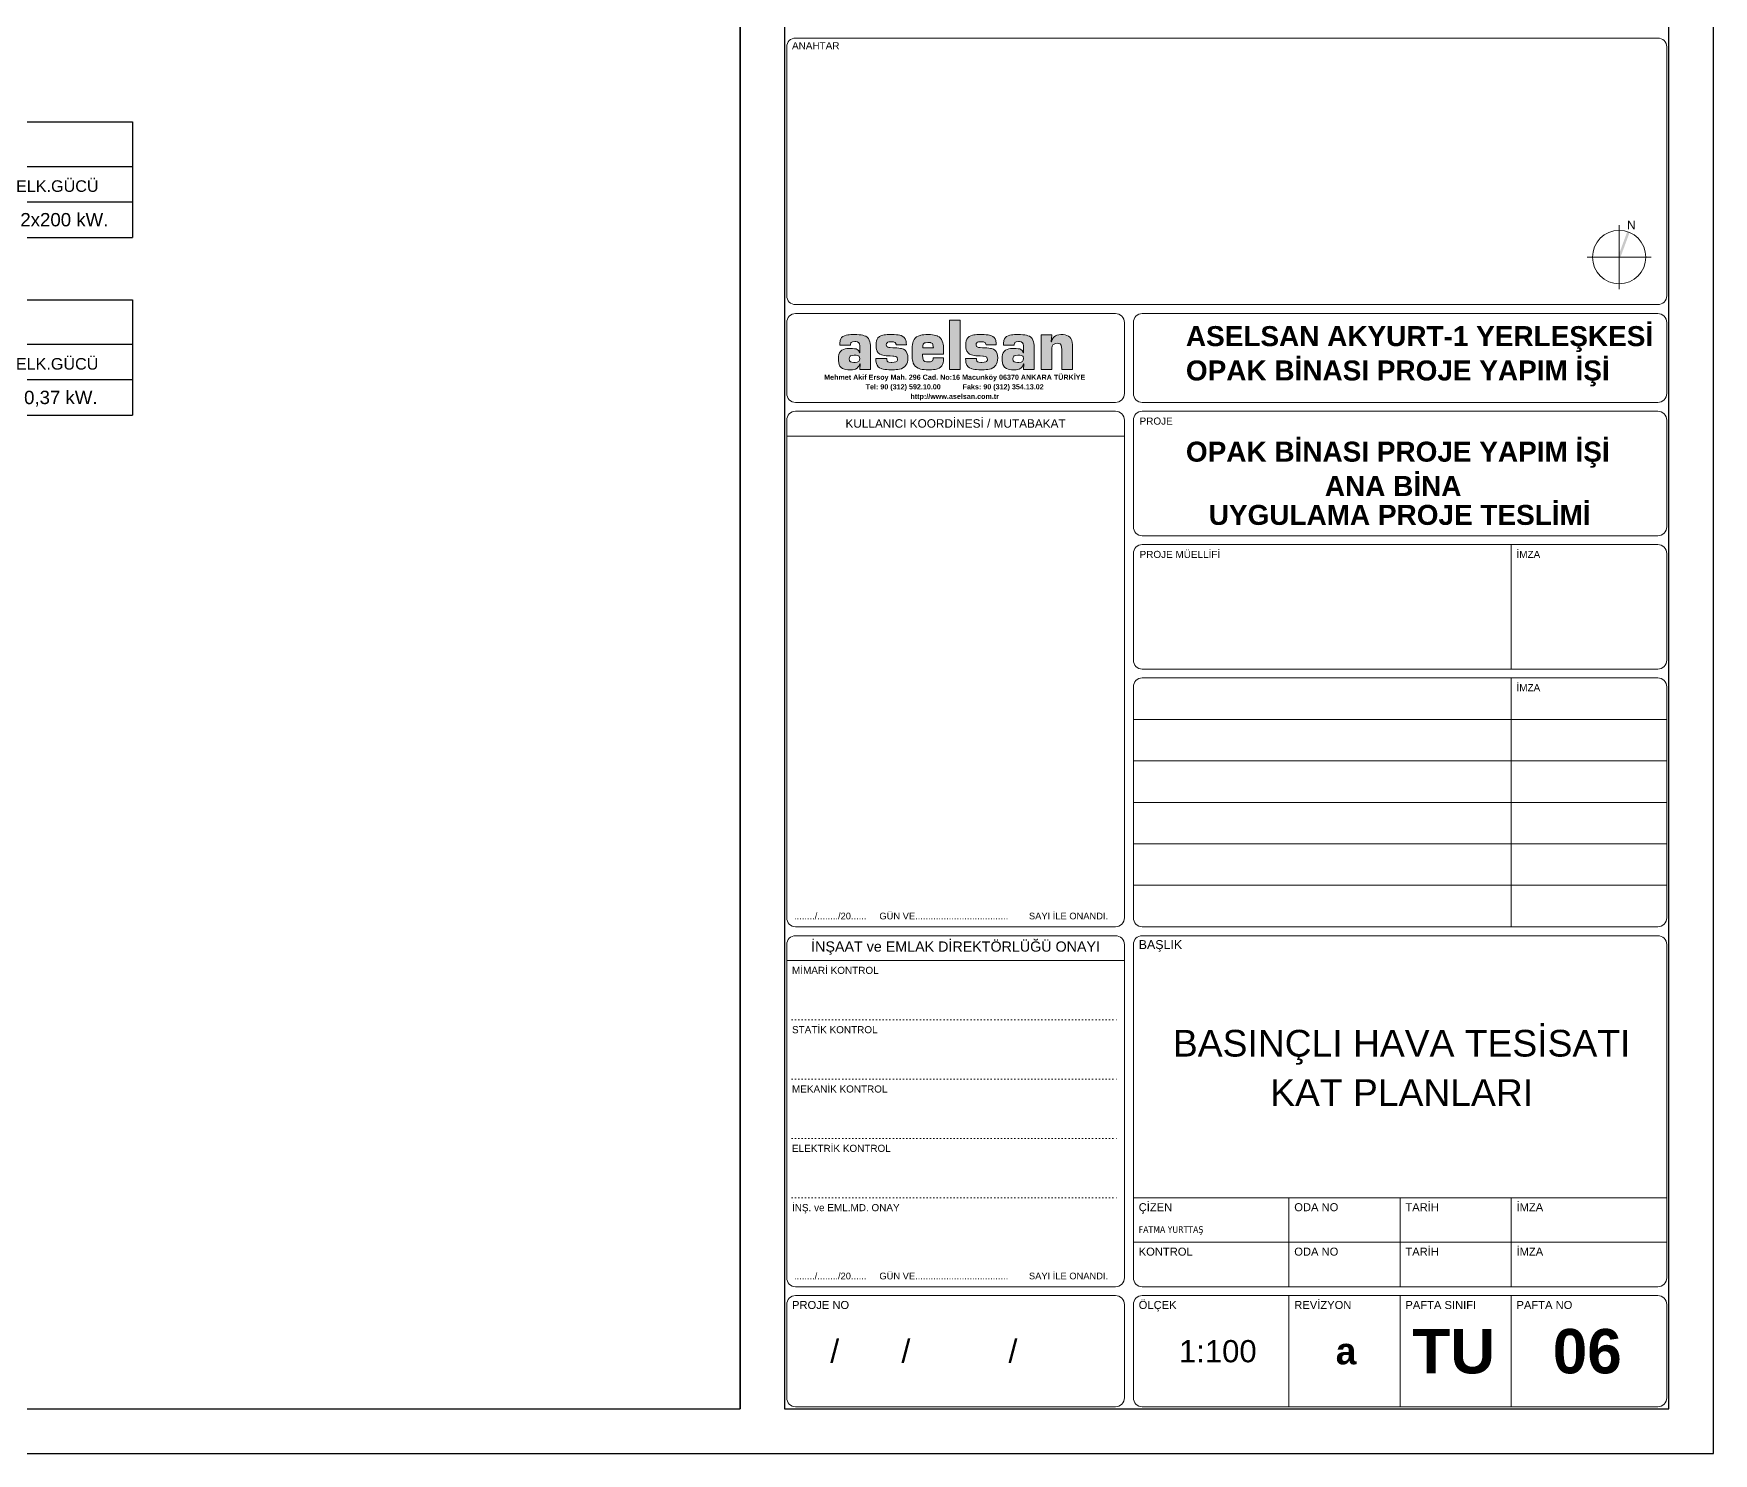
# Model space of a CAD drawing. Header units: centimetres. Extents: x 392964 to 515689, y 49661 to 58661.
# Drawn here: x 511909 to 515689, y 49661 to 52856 of the extents above; entities that cross this region are included whole.
import ezdxf
from ezdxf.enums import TextEntityAlignment as Align

# ---------------------------------------------------------------- set-up
doc = ezdxf.new("R2010")
doc.units = ezdxf.units.CM
doc.linetypes.add('DOT', pattern=[0.25, 0, -0.25])
doc.layers.get('0').update_dxf_attribs({"lineweight": 9})
for name, color, linetype, lineweight in [('0-KRCN-IST-03CIHAZ', 120, 'Continuous', 30), ('0-KRCN-IST-YAZI', 81, 'Continuous', 30), ('0-KRCN-Z-ANTET', 71, 'Continuous', 30)]:
    doc.layers.add(name, color=color, linetype=linetype, lineweight=lineweight)
doc.styles.add('Ince', font='arial.ttf')
doc.styles.add('Kalin02', font='arialbd.ttf')
doc.styles.add('logo', font='verdana.ttf')
doc.styles.add('Normal', font='arial.ttf')
doc.styles.add('TROMANT', font='arial.ttf', dxfattribs={"width": 0.8})

msp = doc.modelspace()

# ---------------------------------------------------------------- hatches: boundary and pattern name
msp.add_hatch(color=256).paths.add_polyline_path([(515475.3, 52357.1), (515476.8, 52353.3), (515480.5, 52355.2), (515500.1, 52408.4), (515494.9, 52410.3)])
at = {"true_color": 0x0076c2}
h = msp.add_hatch(color=152, dxfattribs=at)
h.paths.add_polyline_path([(513792.2, 52150.9), (513792.1, 52154.4), (513791.5, 52159.5), (513791, 52162.5), (513789.7, 52166.5), (513787.6, 52169.9), (513784.9, 52172.8), (513781.6, 52175.1), (513781.1, 52175.4), (513778.3, 52176.5), (513775.1, 52177.4), (513771.3, 52178.1), (513766.9, 52178.6), (513761.9, 52178.9), (513756.5, 52179.1), (513753.3, 52179), (513748.5, 52178.9), (513744.6, 52178.7), (513741.6, 52178.4), (513737.8, 52177.7), (513733.6, 52176.4), (513730.2, 52174.5), (513727.5, 52172.2), (513725.7, 52169.7), (513724.2, 52165.8), (513723.8, 52164.3), (513723.4, 52160.3), (513723.2, 52155.1), (513747.6, 52155.1), (513747.7, 52156.6), (513748.7, 52160.9), (513752.1, 52163), (513756.8, 52163.6), (513759.3, 52163.5), (513763.4, 52162.5), (513766.3, 52160.7), (513767.6, 52158.2), (513768.2, 52153.5), (513768.2, 52138.2), (513767.8, 52138.2), (513767.4, 52139.1), (513765.2, 52143.1), (513762.5, 52145.4), (513759.9, 52146.5), (513756.4, 52147.2), (513751.9, 52147.7), (513746.6, 52147.9), (513744, 52147.8), (513739.2, 52147.4), (513735.1, 52146.5), (513731.4, 52145.3), (513728.2, 52143.6), (513725.5, 52141.4), (513724.7, 52140.6), (513722.8, 52137.7), (513721.4, 52134), (513720.5, 52129.5), (513720.3, 52124.4), (513720.4, 52120.3), (513721, 52115.6), (513722.1, 52111.5), (513723.7, 52108.1), (513725.7, 52105.5), (513726.4, 52104.9), (513729.7, 52102.6), (513733.8, 52101), (513737.1, 52100.2), (513741.3, 52099.8), (513746.1, 52099.6), (513747.2, 52099.6), (513751.6, 52099.8), (513755.4, 52100.3), (513758.5, 52101.2), (513762.2, 52103.3), (513764.2, 52105.3), (513766.6, 52108.7), (513768.4, 52113), (513769, 52113), (513768.2, 52100.4), (513792.2, 52100.4)])
h.paths.add_polyline_path([(513768.1, 52125.1), (513767.7, 52121.2), (513766, 52118), (513762.7, 52116.7), (513757.8, 52116.2), (513754.8, 52116.3), (513750.4, 52116.7), (513747.5, 52117.5), (513745.2, 52120), (513744.5, 52124.6), (513744.8, 52127.7), (513747, 52130.9), (513750.8, 52132.2), (513755.6, 52132.6), (513760, 52132.4), (513764.1, 52131.6), (513767.1, 52129.9)], flags=16)
h.paths.add_polyline_path([(513833.4, 52150), (513831.7, 52150.3), (513828.9, 52152.1), (513827.9, 52156.2), (513828.2, 52158.5), (513830.3, 52161.7), (513833.6, 52162.4), (513838.9, 52162.7), (513839.2, 52162.7), (513844.4, 52162.4), (513848, 52161.4), (513850.1, 52157.2), (513850.3, 52156), (513873.2, 52156), (513873, 52160.7), (513872.5, 52164.4), (513872.2, 52165.4), (513870.6, 52169.2), (513868.3, 52172.4), (513865.2, 52174.9), (513861.4, 52176.8), (513861.1, 52176.9), (513858.3, 52177.6), (513854.8, 52178.3), (513850.7, 52178.7), (513845.9, 52179), (513840.4, 52179.1), (513839.1, 52179.1), (513834.2, 52179), (513829.9, 52178.8), (513826.1, 52178.5), (513822.8, 52178.1), (513820, 52177.5), (513815.9, 52176.2), (513812.6, 52174.6), (513811.7, 52173.9), (513809.2, 52171.5), (513807.2, 52168.4), (513805.9, 52164.6), (513805, 52160.1), (513804.8, 52155), (513804.8, 52154.4), (513805, 52149.4), (513805.8, 52145.2), (513807.1, 52141.8), (513807.6, 52140.7), (513810, 52137.5), (513813.2, 52135.1), (513817.3, 52133.2), (513817.6, 52133), (513820.2, 52132.4), (513823.4, 52131.8), (513827.3, 52131.3), (513831.8, 52131), (513836.9, 52130.8), (513842.7, 52130.6), (513844.8, 52130.6), (513849.2, 52129.8), (513852.3, 52128), (513853.2, 52122.8), (513853.1, 52121.6), (513851.4, 52118.1), (513849.7, 52117.3), (513846, 52116.5), (513840.7, 52116.2), (513838.6, 52116.2), (513834, 52116.7), (513831.1, 52117.6), (513829.9, 52118.8), (513828.9, 52123.2), (513828.9, 52124.8), (513804.3, 52124.8), (513804.5, 52120), (513805, 52116.3), (513805.7, 52113.6), (513807.3, 52109.9), (513809.7, 52106.7), (513812.8, 52104.2), (513816.6, 52102.3), (513818, 52101.8), (513821.1, 52101), (513824.7, 52100.4), (513829, 52100), (513833.8, 52099.7), (513839.3, 52099.6), (513841.5, 52099.6), (513846.1, 52099.8), (513850.3, 52100.1), (513854.2, 52100.5), (513857.9, 52101.1), (513861.8, 52102.2), (513865.5, 52104), (513868.9, 52106.5), (513869.5, 52107), (513872.1, 52109.9), (513874, 52113.2), (513875.3, 52117), (513876.2, 52121.4), (513876.4, 52126.3), (513876.4, 52126.9), (513876.1, 52131.7), (513875.2, 52135.8), (513873.7, 52139.3), (513872.9, 52140.8), (513870.2, 52143.6), (513866.8, 52145.8), (513862.5, 52147.4), (513860.1, 52147.9), (513856.5, 52148.4), (513851.9, 52148.8), (513846.4, 52149.2), (513842.6, 52149.4), (513837, 52149.8)])
h.paths.add_polyline_path([(513921.9, 52179.1), (513921.7, 52179.1), (513916.8, 52178.9), (513912.4, 52178.7), (513908.5, 52178.2), (513905.3, 52177.5), (513903.9, 52177.2), (513899.7, 52175.6), (513896.1, 52173.6), (513893.1, 52171.2), (513890.7, 52168.1), (513888.8, 52164.7), (513888.4, 52163.4), (513887.4, 52160.3), (513886.8, 52156.5), (513886.3, 52152.1), (513886, 52147), (513885.8, 52141.3), (513885.9, 52138.1), (513886, 52132.9), (513886.2, 52128.4), (513886.5, 52124.6), (513886.9, 52121.4), (513887.4, 52119.1), (513888.7, 52114.9), (513890.6, 52111.2), (513893, 52108.1), (513895.9, 52105.4), (513899.3, 52103.4), (513901.7, 52102.3), (513905, 52101.3), (513908.8, 52100.6), (513913.1, 52100.1), (513917.8, 52099.7), (513923.1, 52099.6), (513924.9, 52099.6), (513929.9, 52099.7), (513934.3, 52100.1), (513938, 52100.5), (513940.9, 52101.1), (513942.9, 52101.6), (513946.8, 52103.4), (513950, 52105.7), (513952.6, 52108.6), (513954.4, 52111.9), (513955.8, 52115.7), (513956.6, 52120), (513956.9, 52124.9), (513956.9, 52126.4), (513933.4, 52126.4), (513933.2, 52123.8), (513931.9, 52120.2), (513930.6, 52119), (513927.2, 52117.7), (513922.1, 52117.3), (513918.3, 52117.5), (513914.4, 52118.6), (513911.8, 52120.5), (513910.7, 52122.6), (513909.8, 52126.6), (513909.5, 52132), (513909.6, 52135), (513956.9, 52135), (513956.9, 52139.5), (513956.9, 52143.1), (513956.9, 52144.3), (513956.8, 52149.3), (513956.5, 52153.6), (513956, 52157.2), (513955.3, 52160), (513953.9, 52164.3), (513952, 52168), (513949.6, 52171.1), (513946.8, 52173.6), (513943.4, 52175.6), (513942.6, 52176), (513939.5, 52177.1), (513935.9, 52178), (513931.8, 52178.6), (513927.1, 52178.9)])
h.paths.add_polyline_path([(513923.5, 52161), (513927.9, 52160.8), (513931.8, 52158.7), (513933, 52156.3), (513933.7, 52151.5), (513933.8, 52149), (513909.8, 52149), (513909.8, 52149), (513910, 52153.5), (513911.2, 52157.6), (513914, 52160.1), (513916.3, 52160.7), (513921.1, 52161.1)], flags=16)
h.paths.add_polyline_path([(513993.8, 52211.5), (513969.8, 52211.5), (513969.8, 52100.4), (513993.8, 52100.4)])
h.paths.add_polyline_path([(514014.7, 52174.6), (514013.8, 52173.9), (514011.3, 52171.5), (514009.4, 52168.4), (514008, 52164.6), (514007.1, 52160.1), (514006.9, 52155), (514006.9, 52154.4), (514007.2, 52149.4), (514007.9, 52145.2), (514009.2, 52141.8), (514009.8, 52140.7), (514012.2, 52137.5), (514015.4, 52135.1), (514019.4, 52133.2), (514019.8, 52133), (514022.3, 52132.4), (514025.6, 52131.8), (514029.4, 52131.3), (514033.9, 52131), (514039, 52130.8), (514044.8, 52130.6), (514046.9, 52130.6), (514051.3, 52129.8), (514054.4, 52128), (514055.3, 52122.8), (514055.3, 52121.6), (514053.5, 52118.1), (514051.9, 52117.3), (514048.1, 52116.5), (514042.8, 52116.2), (514040.7, 52116.2), (514036.1, 52116.7), (514033.2, 52117.6), (514032, 52118.8), (514031, 52123.2), (514031, 52124.8), (514006.5, 52124.8), (514006.7, 52120), (514007.1, 52116.3), (514007.8, 52113.6), (514009.5, 52109.9), (514011.9, 52106.7), (514014.9, 52104.2), (514018.7, 52102.3), (514020.1, 52101.8), (514023.2, 52101), (514026.9, 52100.4), (514031.1, 52100), (514035.9, 52099.7), (514041.4, 52099.6), (514043.7, 52099.6), (514048.2, 52099.8), (514052.4, 52100.1), (514056.3, 52100.5), (514060, 52101.1), (514063.9, 52102.2), (514067.6, 52104), (514071.1, 52106.5), (514071.7, 52107), (514074.2, 52109.9), (514076.1, 52113.2), (514077.5, 52117), (514078.3, 52121.4), (514078.6, 52126.3), (514078.6, 52126.9), (514078.2, 52131.7), (514077.3, 52135.8), (514075.9, 52139.3), (514075, 52140.8), (514072.4, 52143.6), (514068.9, 52145.8), (514064.7, 52147.4), (514062.2, 52147.9), (514058.7, 52148.4), (514054.1, 52148.8), (514048.5, 52149.2), (514044.7, 52149.4), (514039.1, 52149.8), (514035.5, 52150), (514033.8, 52150.3), (514031.1, 52152.1), (514030.1, 52156.2), (514030.3, 52158.5), (514032.5, 52161.7), (514035.7, 52162.4), (514041.3, 52162.7), (514046.6, 52162.4), (514050.1, 52161.4), (514052.2, 52157.2), (514052.4, 52156), (514075.3, 52156), (514075.2, 52160.7), (514074.6, 52164.4), (514074.4, 52165.4), (514072.8, 52169.2), (514070.5, 52172.4), (514067.3, 52174.9), (514063.5, 52176.8), (514063.2, 52176.9), (514060.4, 52177.6), (514057, 52178.3), (514052.8, 52178.7), (514048, 52179), (514042.6, 52179.1), (514041.3, 52179.1), (514036.4, 52179), (514032, 52178.8), (514028.2, 52178.5), (514024.9, 52178.1), (514022.1, 52177.5), (514018.1, 52176.2)])
h.paths.add_polyline_path([(514101.9, 52176.4), (514098.5, 52174.5), (514095.8, 52172.2), (514094, 52169.7), (514092.4, 52165.8), (514092.1, 52164.3), (514091.6, 52160.3), (514091.5, 52155.1), (514115.8, 52155.1), (514115.9, 52156.6), (514116.9, 52160.9), (514120.3, 52163), (514125.1, 52163.6), (514127.6, 52163.5), (514131.7, 52162.5), (514134.5, 52160.7), (514135.9, 52158.2), (514136.5, 52153.5), (514136.5, 52138.2), (514136, 52138.2), (514135.7, 52139.1), (514133.4, 52143.1), (514130.7, 52145.4), (514128.2, 52146.5), (514124.6, 52147.2), (514120.2, 52147.7), (514114.9, 52147.9), (514112.2, 52147.8), (514107.5, 52147.4), (514103.3, 52146.5), (514099.6, 52145.3), (514096.4, 52143.6), (514093.8, 52141.4), (514093, 52140.6), (514091.1, 52137.7), (514089.6, 52134), (514088.8, 52129.5), (514088.5, 52124.4), (514088.7, 52120.3), (514089.3, 52115.6), (514090.4, 52111.5), (514092, 52108.1), (514094, 52105.5), (514094.6, 52104.9), (514098, 52102.6), (514102, 52101), (514105.4, 52100.2), (514109.5, 52099.8), (514114.3, 52099.6), (514115.5, 52099.6), (514119.8, 52099.8), (514123.6, 52100.3), (514126.8, 52101.2), (514130.4, 52103.3), (514132.5, 52105.3), (514134.8, 52108.7), (514136.7, 52113.1), (514137.3, 52113), (514136.5, 52100.4), (514160.5, 52100.4), (514160.5, 52150.9), (514160.3, 52154.4), (514159.8, 52159.5), (514159.3, 52162.5), (514157.9, 52166.5), (514155.9, 52169.9), (514153.2, 52172.8), (514149.8, 52175.1), (514149.3, 52175.4), (514146.6, 52176.5), (514143.3, 52177.4), (514139.5, 52178.1), (514135.1, 52178.6), (514130.2, 52178.9), (514124.7, 52179.1), (514121.5, 52179), (514116.7, 52178.9), (514112.9, 52178.7), (514109.9, 52178.4), (514106, 52177.7)])
h.paths.add_polyline_path([(514119.1, 52132.2), (514123.8, 52132.6), (514128.3, 52132.4), (514132.3, 52131.6), (514135.4, 52129.9), (514136.4, 52125.1), (514136, 52121.2), (514134.2, 52118), (514131, 52116.7), (514126.1, 52116.2), (514123, 52116.3), (514118.6, 52116.7), (514115.8, 52117.5), (514113.5, 52120), (514112.7, 52124.6), (514113.1, 52127.7), (514115.2, 52130.9)], flags=16)
h.paths.add_polyline_path([(514200, 52178.3), (514176, 52178.3), (514176, 52100.4), (514200, 52100.4), (514200, 52146.1), (514200.2, 52148.7), (514201.1, 52152.5), (514202.8, 52155.5), (514205.5, 52157.6), (514208.9, 52158.8), (514213.3, 52159.3), (514215.4, 52159.1), (514219.1, 52157.9), (514221.6, 52154.8), (514222.3, 52150.4), (514222.5, 52145), (514222.5, 52100.4), (514246.6, 52100.4), (514246.6, 52155.4), (514246.6, 52156.3), (514246.2, 52161.2), (514245.3, 52165.3), (514243.9, 52168.7), (514242.9, 52170.5), (514240.6, 52173.1), (514237.8, 52175.3), (514234.4, 52176.9), (514230.5, 52178.1), (514226.1, 52178.8), (514221.1, 52179.1), (514220.6, 52179.1), (514215.9, 52178.7), (514211.8, 52177.8), (514208.3, 52176.2), (514205.5, 52174.1), (514203.3, 52171.3), (514201.3, 52167.7), (514199.5, 52163), (514199.1, 52163)])

# ---------------------------------------------------------------- linework, layer by layer
for p, q in [((515476.8, 52425.3), (515476.8, 52281.3)), ((515548.8, 52353.3), (515404.8, 52353.3)), ((515233.8, 51426.3), (515233.8, 51706.3)), ((515233.8, 50846.3), (515233.8, 51406.3)), ((514363.8, 50770.3), (513603.8, 50770.3)), ((514383.8, 50236.3), (515583.8, 50236.3)), ((514733.8, 50036.3), (514733.8, 50236.3)), ((514983.8, 50036.3), (514983.8, 50236.3)), ((515233.8, 50036.3), (515233.8, 50236.3)), ((514383.8, 50136.3), (515583.8, 50136.3)), ((514733.8, 49766.3), (514733.8, 50016.3)), ((514983.8, 49766.3), (514983.8, 50016.3)), ((515233.8, 49766.3), (515233.8, 50016.3))]:
    msp.add_line(p, q)
for points in [[(513623.8, 52846.3), (515563.8, 52846.3, -0.414214), (515583.8, 52826.3), (515583.8, 52266.3, -0.414214), (515563.8, 52246.3), (513623.8, 52246.3, -0.414214), (513603.8, 52266.3), (513603.8, 52826.3, -0.414214)], [(514403.8, 52006.3), (515563.8, 52006.3, -0.414214), (515583.8, 51986.3), (515583.8, 51746.3, -0.414214), (515563.8, 51726.3), (514403.8, 51726.3, -0.414214), (514383.8, 51746.3), (514383.8, 51986.3, -0.414214)], [(514403.8, 51706.3), (515563.8, 51706.3, -0.414214), (515583.8, 51686.3), (515583.8, 51446.3, -0.414214), (515563.8, 51426.3), (514403.8, 51426.3, -0.414214), (514383.8, 51446.3), (514383.8, 51686.3, -0.414214)], [(515563.8, 50846.3), (514403.8, 50846.3, -0.414214), (514383.8, 50866.3), (514383.8, 51386.3, -0.414214), (514403.8, 51406.3), (515563.8, 51406.3, -0.414214), (515583.8, 51386.3), (515583.8, 50866.3, -0.414214)], [(515563.8, 50036.3), (514403.8, 50036.3, -0.414214), (514383.8, 50056.3), (514383.8, 50806.3, -0.414214), (514403.8, 50826.3), (515563.8, 50826.3, -0.414214), (515583.8, 50806.3), (515583.8, 50056.3, -0.414214)]]:
    msp.add_lwpolyline(points, format="xyb", close=True)
for points in [[(514343.8, 52026.3), (513623.8, 52026.3, -0.414214), (513603.8, 52046.3), (513603.8, 52206.3, -0.414214), (513623.8, 52226.3), (514343.8, 52226.3, -0.414214), (514363.8, 52206.3), (514363.8, 52046.3, -0.414214), (514343.8, 52026.3), (513623.8, 52026.3)], [(514383.8, 52046.3, 0.414214), (514403.8, 52026.3), (515563.8, 52026.3, 0.414214), (515583.8, 52046.3), (515583.8, 52206.3, 0.414214), (515563.8, 52226.3), (514403.8, 52226.3, 0.414214), (514383.8, 52206.3), (514383.8, 52046.3)], [(514363.8, 51950.3), (514363.8, 51986.3, 0.414214), (514343.8, 52006.3), (513623.8, 52006.3, 0.414214), (513603.8, 51986.3), (513603.8, 50866.3, 0.414214), (513623.8, 50846.3), (514343.8, 50846.3, 0.414214), (514363.8, 50866.3), (514363.8, 51950.3), (513603.8, 51950.3), (513603.8, 50866.3)], [(513623.8, 50826.3, 0.414214), (513603.8, 50806.3), (513603.8, 50056.3, 0.414214), (513623.8, 50036.3), (514343.8, 50036.3, 0.414214), (514363.8, 50056.3), (514363.8, 50770.3), (514363.8, 50806.3, 0.414214), (514343.8, 50826.3), (513623.8, 50826.3)], [(513603.8, 49786.3, 0.414214), (513623.8, 49766.3), (514343.8, 49766.3, 0.414214), (514363.8, 49786.3), (514363.8, 49996.3, 0.414214), (514343.8, 50016.3), (513623.8, 50016.3, 0.414214), (513603.8, 49996.3), (513603.8, 49786.3)], [(514383.8, 49996.3, -0.414214), (514403.8, 50016.3), (515563.8, 50016.3, -0.414214), (515583.8, 49996.3), (515583.8, 49786.3, -0.414214), (515563.8, 49766.3), (514403.8, 49766.3, -0.414214), (514383.8, 49786.3), (514383.8, 49996.3)]]:
    msp.add_lwpolyline(points, format="xyb")
at = {"color": 152, "lineweight": 0, "true_color": 0x0076c2}
msp.add_lwpolyline([(513993.8, 52211.5), (513993.8, 52100.4), (513969.8, 52100.4), (513969.8, 52211.5), (513993.8, 52211.5)], close=True, dxfattribs=at)
for points in [[(513723.8, 52164.3), (513723.4, 52160.3), (513723.2, 52155.1), (513747.6, 52155.1), (513747.7, 52156.6), (513748.5, 52160.4), (513749.1, 52161.2), (513752.1, 52163), (513756.8, 52163.6)], [(513756.5, 52179.1), (513753.3, 52179), (513748.5, 52178.9), (513744.6, 52178.7), (513741.6, 52178.4), (513737.8, 52177.7), (513733.6, 52176.4), (513730.2, 52174.5), (513727.5, 52172.2), (513725.7, 52169.7), (513724.2, 52165.8), (513723.8, 52164.3)], [(513769, 52113), (513768.2, 52100.4), (513792.2, 52100.4), (513792.2, 52150.9), (513792.1, 52154.4), (513791.5, 52159.5), (513791, 52162.5), (513789.7, 52166.5), (513787.6, 52169.9), (513784.9, 52172.8), (513781.6, 52175.1), (513781.1, 52175.4), (513778.3, 52176.5), (513775.1, 52177.4), (513771.3, 52178.1), (513766.9, 52178.6), (513761.9, 52178.9), (513756.5, 52179.1)], [(513756.8, 52163.6), (513759.3, 52163.5), (513763.4, 52162.5), (513766.3, 52160.7), (513767.6, 52158.2), (513768.2, 52153.5), (513768.2, 52138.2), (513767.8, 52138.2)], [(513840.4, 52179.1), (513839.1, 52179.1), (513834.2, 52179), (513829.9, 52178.8), (513826.1, 52178.5), (513822.8, 52178.1), (513820, 52177.5), (513815.9, 52176.2), (513812.6, 52174.6), (513811.7, 52173.9), (513809.2, 52171.5), (513807.2, 52168.4), (513805.9, 52164.6), (513805, 52160.1), (513804.8, 52155), (513804.8, 52154.4), (513805, 52149.4), (513805.8, 52145.2), (513807.1, 52141.8), (513807.6, 52140.7), (513810, 52137.5), (513813.2, 52135.1), (513817.3, 52133.2), (513817.6, 52133), (513820.2, 52132.4), (513823.4, 52131.8), (513827.3, 52131.3), (513831.8, 52131), (513836.9, 52130.8), (513842.7, 52130.6), (513844.8, 52130.6), (513849.2, 52129.8), (513851.8, 52128.3), (513852.4, 52127.3), (513853.2, 52122.8), (513853.1, 52121.6), (513851.4, 52118.1), (513849.7, 52117.3), (513846, 52116.5), (513840.7, 52116.2)], [(513805.7, 52113.6), (513807.3, 52109.9), (513809.7, 52106.7), (513812.8, 52104.2), (513816.6, 52102.3), (513818, 52101.8), (513821.1, 52101), (513824.7, 52100.4), (513829, 52100), (513833.8, 52099.7), (513839.3, 52099.6), (513841.5, 52099.6), (513846.1, 52099.8), (513850.3, 52100.1), (513854.2, 52100.5), (513857.8, 52101.1), (513857.8, 52101.1), (513861.8, 52102.2), (513865.5, 52104), (513868.9, 52106.5), (513869.5, 52107), (513872.1, 52109.9), (513874, 52113.2), (513875.3, 52117), (513876.2, 52121.4), (513876.4, 52126.3), (513876.4, 52126.9), (513876.1, 52131.7), (513875.2, 52135.8), (513873.7, 52139.3), (513872.9, 52140.8), (513870.2, 52143.6), (513866.8, 52145.8), (513862.5, 52147.4), (513860.1, 52147.9), (513856.5, 52148.4), (513851.9, 52148.8), (513846.4, 52149.2), (513842.6, 52149.4), (513837, 52149.8), (513833.4, 52150), (513831.7, 52150.3), (513828.9, 52152.1), (513827.9, 52156.2), (513828.2, 52158.5), (513830.3, 52161.5), (513830.5, 52161.7), (513833.6, 52162.4), (513838.9, 52162.7), (513839.4, 52162.7)], [(513838.9, 52162.7), (513839.4, 52162.7), (513844.4, 52162.4), (513847.4, 52161.5), (513848.2, 52161), (513850.1, 52157.2), (513850.3, 52156), (513873.2, 52156), (513873, 52160.7), (513872.5, 52164.4)], [(513872.5, 52164.4), (513872.2, 52165.4), (513870.6, 52169.2), (513868.3, 52172.4), (513865.2, 52174.9), (513861.4, 52176.8), (513861.1, 52176.9), (513858.3, 52177.6), (513854.8, 52178.3), (513850.7, 52178.7), (513845.9, 52179), (513840.4, 52179.1)], [(513888.4, 52163.4), (513887.4, 52160.3), (513886.8, 52156.5), (513886.3, 52152.1), (513886, 52147)], [(513921.9, 52179.1), (513921.7, 52179.1), (513916.8, 52178.9), (513912.4, 52178.7), (513908.5, 52178.2), (513905.3, 52177.5), (513903.9, 52177.2), (513899.7, 52175.6), (513896.1, 52173.6), (513893.1, 52171.2), (513890.7, 52168.1), (513888.8, 52164.7), (513888.4, 52163.4)], [(513922.1, 52117.3), (513918.3, 52117.5), (513914.4, 52118.6), (513911.8, 52120.5), (513910.7, 52122.6), (513909.8, 52126.6), (513909.5, 52132), (513909.6, 52135), (513956.9, 52135), (513956.9, 52139.5), (513956.9, 52143.1), (513956.9, 52144.3), (513956.8, 52149.3), (513956.5, 52153.6), (513956, 52157.2), (513955.3, 52160), (513953.9, 52164.3), (513952, 52168), (513949.6, 52171.1), (513946.8, 52173.6), (513943.4, 52175.6), (513942.6, 52176), (513939.5, 52177.1), (513935.9, 52178), (513931.8, 52178.6), (513927.1, 52178.9), (513921.9, 52179.1)], [(513909.8, 52149), (513909.8, 52149), (513909.8, 52149.2), (513910, 52153.5), (513911.2, 52157.6), (513914, 52160.1), (513916.3, 52160.7), (513921.1, 52161.1)], [(513921.1, 52161.1), (513923.5, 52161), (513927.3, 52160.8), (513928.2, 52160.6), (513931.8, 52158.7), (513933, 52156.3), (513933.7, 52151.5), (513933.8, 52149), (513909.8, 52149), (513909.8, 52149)], [(514042.6, 52179.1), (514041.3, 52179.1), (514036.4, 52179), (514032, 52178.8), (514028.2, 52178.5), (514024.9, 52178.1), (514022.1, 52177.5), (514018.1, 52176.2), (514014.7, 52174.6), (514013.8, 52173.9), (514011.3, 52171.5), (514009.4, 52168.4), (514008, 52164.6), (514007.1, 52160.1), (514006.9, 52155), (514006.9, 52154.4), (514007.2, 52149.4), (514007.9, 52145.2), (514009.2, 52141.8), (514009.8, 52140.7), (514012.2, 52137.5), (514015.4, 52135.1), (514019.4, 52133.2), (514019.8, 52133), (514022.3, 52132.4), (514025.6, 52131.8), (514029.4, 52131.3), (514033.9, 52131), (514039, 52130.8), (514044.8, 52130.6), (514046.9, 52130.6), (514051.3, 52129.8), (514053.9, 52128.3), (514054.5, 52127.3), (514055.3, 52122.8), (514055.3, 52121.6), (514053.5, 52118.1), (514051.9, 52117.3), (514048.1, 52116.5), (514042.8, 52116.2), (514042.8, 52116.2)], [(514007.8, 52113.6), (514009.5, 52109.9), (514011.9, 52106.7), (514014.9, 52104.2), (514018.7, 52102.3), (514020.1, 52101.8), (514023.2, 52101), (514026.9, 52100.4), (514031.1, 52100), (514035.9, 52099.7), (514041.4, 52099.6), (514043.7, 52099.6), (514048.2, 52099.8), (514052.4, 52100.1), (514056.3, 52100.5), (514060, 52101.1), (514060, 52101.1), (514063.9, 52102.2), (514067.6, 52104), (514071.1, 52106.5), (514071.7, 52107), (514074.2, 52109.9), (514076.1, 52113.2), (514077.5, 52117), (514078.3, 52121.4), (514078.6, 52126.3), (514078.6, 52126.9), (514078.2, 52131.7), (514077.3, 52135.8), (514075.9, 52139.3), (514075, 52140.8), (514072.4, 52143.6), (514068.9, 52145.8), (514064.7, 52147.4), (514062.2, 52147.9), (514058.7, 52148.4), (514054.1, 52148.8), (514048.5, 52149.2), (514044.7, 52149.4), (514039.1, 52149.8), (514035.5, 52150), (514033.8, 52150.3), (514031.1, 52152.1), (514030.1, 52156.2), (514030.3, 52158.5), (514032.4, 52161.5), (514032.6, 52161.7), (514035.7, 52162.4), (514041, 52162.7), (514041, 52162.7)], [(514041, 52162.7), (514041.6, 52162.7), (514046.6, 52162.4), (514049.5, 52161.5), (514050.3, 52161), (514052.2, 52157.2), (514052.4, 52156), (514075.3, 52156), (514075.2, 52160.7), (514074.6, 52164.4)], [(514074.6, 52164.4), (514074.4, 52165.4), (514072.8, 52169.2), (514070.5, 52172.4), (514067.3, 52174.9), (514063.5, 52176.8), (514063.2, 52176.9), (514060.4, 52177.6), (514057, 52178.3), (514052.8, 52178.7), (514048, 52179), (514042.6, 52179.1)], [(514092.1, 52164.3), (514091.6, 52160.3), (514091.5, 52155.1), (514115.8, 52155.1), (514115.9, 52156.6), (514116.8, 52160.4), (514117.4, 52161.2), (514120.3, 52163), (514125.1, 52163.6)], [(514124.7, 52179.1), (514121.5, 52179), (514116.7, 52178.9), (514112.9, 52178.7), (514109.9, 52178.4), (514106, 52177.7), (514101.9, 52176.4), (514098.5, 52174.5), (514095.8, 52172.2), (514094, 52169.7), (514092.4, 52165.8), (514092.1, 52164.3)], [(514136.7, 52113.1), (514137.3, 52113), (514136.5, 52100.4), (514160.5, 52100.4), (514160.5, 52150.9), (514160.3, 52154.4), (514159.8, 52159.5), (514159.3, 52162.5), (514157.9, 52166.5), (514155.9, 52169.9), (514153.2, 52172.8), (514149.8, 52175.1), (514149.3, 52175.4), (514146.6, 52176.5), (514143.3, 52177.4), (514139.5, 52178.1), (514135.1, 52178.6), (514130.2, 52178.9), (514124.7, 52179.1)], [(514125.1, 52163.6), (514127.6, 52163.5), (514131.7, 52162.5), (514134.5, 52160.7), (514135.9, 52158.2), (514136.5, 52153.5), (514136.5, 52138.2), (514136, 52138.2), (514136, 52138.2)], [(514200, 52178.3), (514176, 52178.3), (514176, 52100.4), (514200, 52100.4), (514200, 52146.1), (514200.2, 52148.7), (514201.1, 52152.5), (514202.8, 52155.5), (514205.5, 52157.6), (514208.9, 52158.8), (514213.3, 52159.3), (514213.3, 52159.3)], [(514221.1, 52179.1), (514220.6, 52179.1), (514215.9, 52178.7), (514211.8, 52177.8), (514208.3, 52176.2), (514205.5, 52174.1), (514203.3, 52171.3), (514201.3, 52167.7), (514199.5, 52163), (514199.1, 52163), (514199.5, 52163)], [(514199.5, 52163), (514199.1, 52163), (514200, 52178.3)], [(514213.3, 52159.3), (514213.3, 52159.3), (514215.4, 52159.1), (514219.1, 52157.9), (514221.4, 52155.1), (514221.7, 52154.2), (514222.3, 52150.4), (514222.5, 52145), (514222.5, 52100.4), (514246.6, 52100.4), (514246.6, 52155.4), (514246.6, 52156.3), (514246.2, 52161.2)], [(514246.2, 52161.2), (514245.3, 52165.3), (514243.9, 52168.7), (514242.9, 52170.5), (514240.6, 52173.1), (514237.8, 52175.3), (514234.4, 52176.9), (514230.5, 52178.1), (514226.1, 52178.8), (514221.1, 52179.1)], [(513721.4, 52134), (513720.5, 52129.5), (513720.3, 52124.4), (513720.4, 52120.3), (513721, 52115.6)], [(513722.8, 52137.7), (513721.4, 52134)], [(513746.6, 52147.9), (513744, 52147.8), (513739.2, 52147.4), (513735.1, 52146.5), (513731.4, 52145.3), (513728.2, 52143.6), (513725.5, 52141.4), (513724.7, 52140.6), (513722.8, 52137.7)], [(513757.8, 52116.2), (513754.8, 52116.3), (513750.4, 52116.7), (513747.5, 52117.5), (513745.2, 52120), (513744.5, 52124.6), (513744.8, 52127.7), (513746.9, 52130.7), (513747.4, 52131), (513750.8, 52132.2), (513755.6, 52132.6)], [(513767.8, 52138.2), (513767.4, 52139.1), (513765.2, 52143.1), (513762.5, 52145.4), (513759.9, 52146.5), (513756.4, 52147.2), (513751.9, 52147.7), (513746.6, 52147.9)], [(513755.6, 52132.6), (513760, 52132.4), (513764.1, 52131.6), (513766.6, 52130.1), (513767.2, 52129.5), (513768.1, 52125.1), (513767.7, 52121.2), (513766, 52118.1), (513765.8, 52118), (513762.7, 52116.7), (513757.8, 52116.2)], [(513828.9, 52124.8), (513804.3, 52124.8), (513804.5, 52120), (513805, 52116.3), (513805.7, 52113.6)], [(513840.7, 52116.2), (513838.6, 52116.2), (513834, 52116.7), (513831.1, 52117.6), (513829.9, 52118.8), (513828.9, 52123.2), (513828.9, 52124.8)], [(513886, 52147), (513885.8, 52141.3), (513885.9, 52138.1), (513886, 52132.9), (513886.2, 52128.4), (513886.5, 52124.6), (513886.9, 52121.4), (513887.4, 52119.1), (513888.7, 52114.9), (513890.6, 52111.2), (513893, 52108.1), (513895.9, 52105.4), (513899.3, 52103.4), (513901.7, 52102.3), (513905, 52101.3), (513908.8, 52100.6), (513913.1, 52100.1), (513917.8, 52099.7), (513923.1, 52099.6), (513924.9, 52099.6), (513929.9, 52099.7), (513934.3, 52100.1), (513938, 52100.5), (513940.9, 52101.1), (513942.9, 52101.6), (513946.8, 52103.4), (513950, 52105.7), (513952.6, 52108.6), (513954.4, 52111.9), (513955.8, 52115.7)], [(513956.9, 52126.4), (513933.4, 52126.4), (513933.2, 52123.8), (513931.9, 52120.2), (513930.6, 52119), (513927.2, 52117.7), (513922.1, 52117.3)], [(513955.8, 52115.7), (513956.6, 52120), (513956.9, 52124.9), (513956.9, 52126.4)], [(514031, 52124.8), (514006.5, 52124.8), (514006.7, 52120), (514007.1, 52116.3), (514007.8, 52113.6)], [(514042.8, 52116.2), (514042.8, 52116.2), (514040.7, 52116.2), (514036.1, 52116.7), (514033.2, 52117.6), (514032, 52118.8), (514031, 52123.2), (514031, 52124.8)], [(514089.6, 52134), (514088.8, 52129.5), (514088.5, 52124.4), (514088.7, 52120.3), (514089.3, 52115.6)], [(514091.1, 52137.7), (514089.6, 52134)], [(514114.9, 52147.9), (514112.2, 52147.8), (514107.5, 52147.4), (514103.3, 52146.5), (514099.6, 52145.3), (514096.4, 52143.6), (514093.8, 52141.4), (514093, 52140.6), (514091.1, 52137.7), (514091.1, 52137.7)], [(514126.1, 52116.2), (514123, 52116.3), (514118.6, 52116.7), (514115.8, 52117.5), (514113.5, 52120), (514112.7, 52124.6), (514113.1, 52127.7), (514115.1, 52130.7), (514115.6, 52131), (514119.1, 52132.2), (514123.8, 52132.6)], [(514136, 52138.2), (514136, 52138.2), (514135.7, 52139.1), (514133.4, 52143.1), (514130.7, 52145.4), (514128.2, 52146.5), (514124.6, 52147.2), (514120.2, 52147.7), (514114.9, 52147.9)], [(514123.8, 52132.6), (514128.3, 52132.4), (514132.3, 52131.6), (514134.9, 52130.1), (514135.5, 52129.5), (514136.4, 52125.1), (514136, 52121.2), (514134.3, 52118.1), (514134.1, 52118), (514131, 52116.7), (514126.1, 52116.2)], [(513721, 52115.6), (513722.1, 52111.5), (513723.7, 52108.1), (513725.7, 52105.5), (513726.4, 52104.9), (513729.7, 52102.6), (513733.7, 52101), (513733.7, 52101), (513737.1, 52100.2), (513741.3, 52099.8), (513746.1, 52099.6), (513747.2, 52099.6), (513751.6, 52099.8), (513755.4, 52100.3), (513758.5, 52101.2), (513762.2, 52103.3), (513764.2, 52105.3), (513766.6, 52108.7), (513768.4, 52113), (513769, 52113)], [(514089.3, 52115.6), (514090.4, 52111.5), (514092, 52108.1), (514094, 52105.5), (514094.6, 52104.9), (514098, 52102.6), (514101.9, 52101), (514102, 52101), (514105.4, 52100.2), (514109.5, 52099.8), (514114.3, 52099.6), (514115.5, 52099.6), (514119.8, 52099.8), (514123.6, 52100.3), (514126.8, 52101.2), (514130.4, 52103.3), (514132.5, 52105.3), (514134.8, 52108.7), (514136.7, 52113), (514137.3, 52113), (514136.7, 52113.1)]]:
    msp.add_lwpolyline(points, dxfattribs=at)
for points in [[(513603.8, 51950.3), (514363.8, 51950.3)], [(514383.8, 51312.9), (515583.8, 51312.9)], [(514383.8, 51219.6), (515583.8, 51219.6)], [(514383.8, 51126.3), (515583.8, 51126.3)], [(514383.8, 51032.9), (515583.8, 51032.9)], [(514383.8, 50939.6), (515583.8, 50939.6)], [(513603.8, 50770.3), (514363.8, 50770.3)]]:
    msp.add_lwpolyline(points)
at = {"linetype": 'DOT', "ltscale": 30}
for points in [[(513615.8, 50636.8), (514351.8, 50636.8)], [(513615.8, 50503.3), (514351.8, 50503.3)], [(513615.8, 50369.8), (514351.8, 50369.8)], [(513615.8, 50236.3), (514351.8, 50236.3)]]:
    msp.add_lwpolyline(points, dxfattribs=at)
msp.add_circle((515476.8, 52353.3), 60)
at = {"layer": '0-KRCN-IST-03CIHAZ'}
for p, q in [((508609.5, 52657.5), (512132.1, 52657.5)), ((512132.1, 52657.5), (512132.1, 52397.5)), ((508609.5, 52557.5), (512132.1, 52557.5)), ((508609.5, 52477.5), (512132.1, 52477.5)), ((508609.5, 52397.5), (512132.1, 52397.5)), ((508609.5, 52257.5), (512131.7, 52257.5)), ((512131.7, 52257.5), (512131.7, 51997.5)), ((508609.5, 52157.5), (512131.7, 52157.5)), ((508609.5, 52077.5), (512131.7, 52077.5)), ((508609.5, 51997.5), (512131.7, 51997.5))]:
    msp.add_line(p, q, dxfattribs=at)
at = {"layer": '0-KRCN-Z-ANTET'}
for points in [[(392964.1, 49661.3), (515688.8, 49661.3), (515688.8, 58661.3), (392964.1, 58661.3)], [(503064.1, 49761.3), (513498.8, 49761.3), (513498.8, 58561.3), (503064.1, 58561.3)]]:
    msp.add_lwpolyline(points, close=True, dxfattribs=at)
for points in [[(513498.8, 58561.3), (513498.8, 49761.3)], [(513598.8, 58561.3), (513598.8, 49761.3)], [(513598.8, 49761.3), (515588.8, 49761.3), (515588.8, 58561.3), (513598.8, 58561.3)], [(513598.8, 49761.3), (515588.8, 49761.3), (515588.8, 58561.3), (513598.8, 58561.3)]]:
    msp.add_lwpolyline(points, dxfattribs=at)

# ---------------------------------------------------------------- texts
at = {"style": 'Ince'}
for s, height, p in [('ANAHTAR', 16, (513615.8, 52820.9)), ('N', 20, (515494.1, 52415.5)), ('PROJE ', 16, (514397.8, 51976.3)), ('PROJE MÜELLİFİ', 16, (514397.8, 51676.3)), ('İMZA', 16, (515245.8, 51676.3)), ('İMZA', 16, (515245.8, 51376.3)), ('......../......../20......     GÜN VE....................................        SAYI İLE ONANDI.', 15, (513620.3, 50863)), ('BAŞLIK', 20, (514395.8, 50796.3)), ('MİMARİ KONTROL', 16, (513615.8, 50740.3)), ('STATİK KONTROL', 16, (513615.8, 50606.8)), ('MEKANİK KONTROL', 16, (513615.8, 50473.3)), ('ELEKTRİK KONTROL', 16, (513615.8, 50339.8)), ('ÇİZEN', 18, (514395.8, 50206.3)), ('TARİH', 18, (514995.8, 50206.3)), ('İMZA', 18, (515245.8, 50206.3)), ('İNŞ. ve EML.MD. ONAY', 16, (513615.8, 50206.3)), ('ODA NO', 18, (514745.8, 50206.3)), ('KONTROL ', 18, (514395.8, 50106.3)), ('ODA NO', 18, (514745.8, 50106.3)), ('TARİH', 18, (514995.8, 50106.3)), ('İMZA', 18, (515245.8, 50106.3)), ('......../......../20......     GÜN VE....................................        SAYI İLE ONANDI.', 15, (513620.3, 50053)), ('PROJE NO', 18, (513615.8, 49986.3)), ('ÖLÇEK', 18, (514395.8, 49986.3)), ('REVİZYON', 18, (514745.8, 49986.3)), ('PAFTA SINIFI', 18, (514995.8, 49986.3)), ('PAFTA NO', 18, (515245.8, 49986.3))]:
    msp.add_text(s, height=height, dxfattribs=at).set_placement(p)
for s, height, style, p in [('ASELSAN AKYURT-1 YERLEŞKESİ', 45, 'Kalin02', (514502, 52175.5)), ('OPAK BİNASI PROJE YAPIM İŞİ', 45, 'Kalin02', (514502, 52098.2)), ('OPAK BİNASI PROJE YAPIM İŞİ', 45, 'Kalin02', (514502, 51915.5)), ('ANA BİNA', 45, 'Kalin02', (514814.6, 51838.2)), ('UYGULAMA PROJE TESLİMİ', 45, 'Kalin02', (514553.4, 51773.2)), ('06', 100, 'Kalin02', (515327.3, 49891.3)), ('/', 51.8, 'Ince', (513701.8, 49891.3)), ('/', 51.8, 'Ince', (513861.9, 49891.3)), ('/', 51.8, 'Ince', (514102.8, 49891.3))]:
    msp.add_text(s, height=height, dxfattribs=dict(style=style)).set_placement(p, align=Align.MIDDLE_LEFT)
at = {"style": 'Kalin02'}
for s, p in [('Mehmet Akif Ersoy Mah. 296 Cad. No:16 Macunköy 06370 ANKARA TÜRKİYE', (513981.8, 52077.2)), ('Tel: 90 (312) 592.10.00           Faks: 90 (312) 354.13.02', (513981.8, 52055.7)), ('http://www.aselsan.com.tr', (513981.8, 52034.2))]:
    msp.add_text(s, height=11.518, dxfattribs=at).set_placement(p, align=Align.CENTER)
for s, height, style, p in [('KULLANICI KOORDİNESİ / MUTABAKAT', 19, 'Ince', (513983.8, 51981.3)), ('İNŞAAT ve EMLAK DİREKTÖRLÜĞÜ ONAYI', 23, 'Ince', (513983.8, 50801.3)), ('1:100', 50, 'Ince', (514573.8, 49891.3)), ('a', 60, 'Kalin02', (514862.4, 49891.3))]:
    msp.add_text(s, height=height, dxfattribs=dict(style=style)).set_placement(p, align=Align.MIDDLE)
at = {"style": 'Normal'}
for s, p in [('BASINÇLI HAVA TESİSATI', (514987.4, 50614.3)), ('KAT PLANLARI', (514987.4, 50503.3))]:
    msp.add_text(s, height=60, dxfattribs=at).set_placement(p, align=Align.TOP_CENTER)
at = {"style": 'Kalin02'}
msp.add_text('TU', height=100, dxfattribs=at).set_placement((515197.6, 49891.3), align=Align.MIDDLE_RIGHT)
at = {"layer": '0-KRCN-IST-YAZI', "style": 'TROMANT'}
for s, height, p in [('ELK.GÜCÜ', 26, (511870, 52500.1)), ('2x200 kW.', 30, (511879.7, 52422.5)), ('ELK.GÜCÜ', 26, (511869.6, 52100.1)), ('0,37 kW.', 30, (511888.1, 52022.5))]:
    msp.add_text(s, height=height, dxfattribs=at).set_placement(p)
at = {"layer": '0-KRCN-Z-ANTET', "color": 7, "ltscale": 25, "style": 'logo', "width": 0.85}
msp.add_text('FATMA YURTTAŞ', height=15, dxfattribs=at).set_placement((514395.8, 50172.6), align=Align.TOP_LEFT)

doc.saveas('drawing.dxf')
